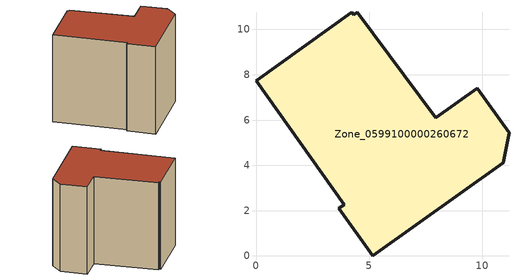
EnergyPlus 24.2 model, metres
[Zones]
Zone_0599100000260672
 floor ground (C_G): 10.92,4.11 5.16,0 3.66,2.11 3.89,2.27 0,7.74 4.23,10.77 4.31,10.64 4.48,10.77 7.94,6.1 9.77,7.41 11.17,5.45 z0
 wall outside (C_F): 4.31,10.64 4.23,10.77 0,7.74 3.89,2.27 3.66,2.11 5.16,0 10.92,4.11 11.17,5.45 9.77,7.41 7.94,6.1 4.48,10.77 4.31,10.64 z0:8.29
 roof outside (C_R): 11.17,5.45 9.77,7.41 7.94,6.1 4.48,10.77 4.31,10.64 4.23,10.77 0,7.74 3.89,2.27 3.66,2.11 5.16,0 10.92,4.11 z8.29
[BUILDING]
Pand.0599100000260672: North Axis=0; Terrain=City; Loads Convergence Tolerance Value=0.04; Temperature Convergence Tolerance Value=0.4; Solar Distribution=FullExterior; Maximum Number of Warmup Days=25; Minimum Number of Warmup Days=1
[Site:Location]
Rotterdam.The.Hague.AP_ZH_NLD Design_Conditions: Latitude=51.96; Longitude=4.45; Time Zone=1; Elevation=-4.5
[SITE:GROUNDTEMPERATURE:BUILDINGSURFACE]
18, 18, 18, 18, 18, 18, 18, 18, 18, 18, 18, 18
[MATERIAL] Thermal Absorptance=0.9; Solar Absorptance=0.7; Visible Absorptance=0.7
Name | Roughness | Thickness | Conductivity | Density | Specific Heat
G.TC.1975-1991 | MediumSmooth | 0.15 | 0.288461 | 540 | 1210
F.TC.1975-1991 | Rough | 0.3 | 0.230769 | 1920 | 840
R.TC.1975-1991 | MediumRough | 0.2 | 0.153846 | 1500 | 1000
[CONSTRUCTION]
C_G: G.TC.1975-1991
C_F: F.TC.1975-1991
C_R: R.TC.1975-1991
[ZONE]
Zone_0599100000260672: Type=1; Multiplier=1; Ceiling Height=Autocalculate; Volume=Autocalculate; Floor Area=autocalculate; Part of Total Floor Area=Yes
[ZONEINFILTRATION:DESIGNFLOWRATE]
Infil_Zone_0599100000260672: Zone or ZoneList or Space or SpaceList=Zone_0599100000260672; Schedule=AlwaysOn; Design Flow Rate Calculation Method=Flow/Area; Flow Rate per Floor Area=0.003; Constant Term Coefficient=1; Temperature Term Coefficient=0; Velocity Term Coefficient=0; Velocity Squared Term Coefficient=0
[HVACTEMPLATE:ZONE:IDEALLOADSAIRSYSTEM]
Zone_0599100000260672: Maximum Heating Supply Air Temperature=50; Minimum Cooling Supply Air Temperature=13; Maximum Heating Supply Air Humidity Ratio=0.0156; Minimum Cooling Supply Air Humidity Ratio=0.0077; Heating Limit=NoLimit; Cooling Limit=NoLimit; Dehumidification Control Type=ConstantSensibleHeatRatio; Cooling Sensible Heat Ratio=0.7; Dehumidification Setpoint=60; Humidification Control Type=None; Humidification Setpoint=30; Outdoor Air Method=None; Outdoor Air Flow Rate per Person=0.00944; Outdoor Air Flow Rate per Zone Floor Area=0; Outdoor Air Flow Rate per Zone=0; Demand Controlled Ventilation Type=None; Outdoor Air Economizer Type=NoEconomizer; Heat Recovery Type=None; Sensible Heat Recovery Effectiveness=0.7; Latent Heat Recovery Effectiveness=0.65
[ZONECONTROL:THERMOSTAT]
ThermostatControl_Zone_0599100000260672: Zone or ZoneList=Zone_0599100000260672; Control Type Schedule=DualSetpointControlType; Control 1=Thermostat_Zone_0599100000260672; Temperature Difference Between Cutout And Setpoint=0
[THERMOSTATSETPOINT:DUALSETPOINT]
Thermostat_Zone_0599100000260672: Heating Setpoint Temperature Schedule=HeatingSetpoint_Zone_0599100000260672; Cooling Setpoint Temperature Schedule=CoolingSetpoint_Zone_0599100000260672
[SCHEDULE:COMPACT]
HeatingSetpoint_Zone_0599100000260672: Through: 12/31, For: AllDays, Until: 24:00, 21
CoolingSetpoint_Zone_0599100000260672: Through: 12/31, For: AllDays, Until: 24:00, 24
DualSetpointControlType: Through: 12/31, For: AllDays, Until: 24:00, 4
AlwaysOn: Through: 12/31, For: AllDays, Until: 24:00, 1
